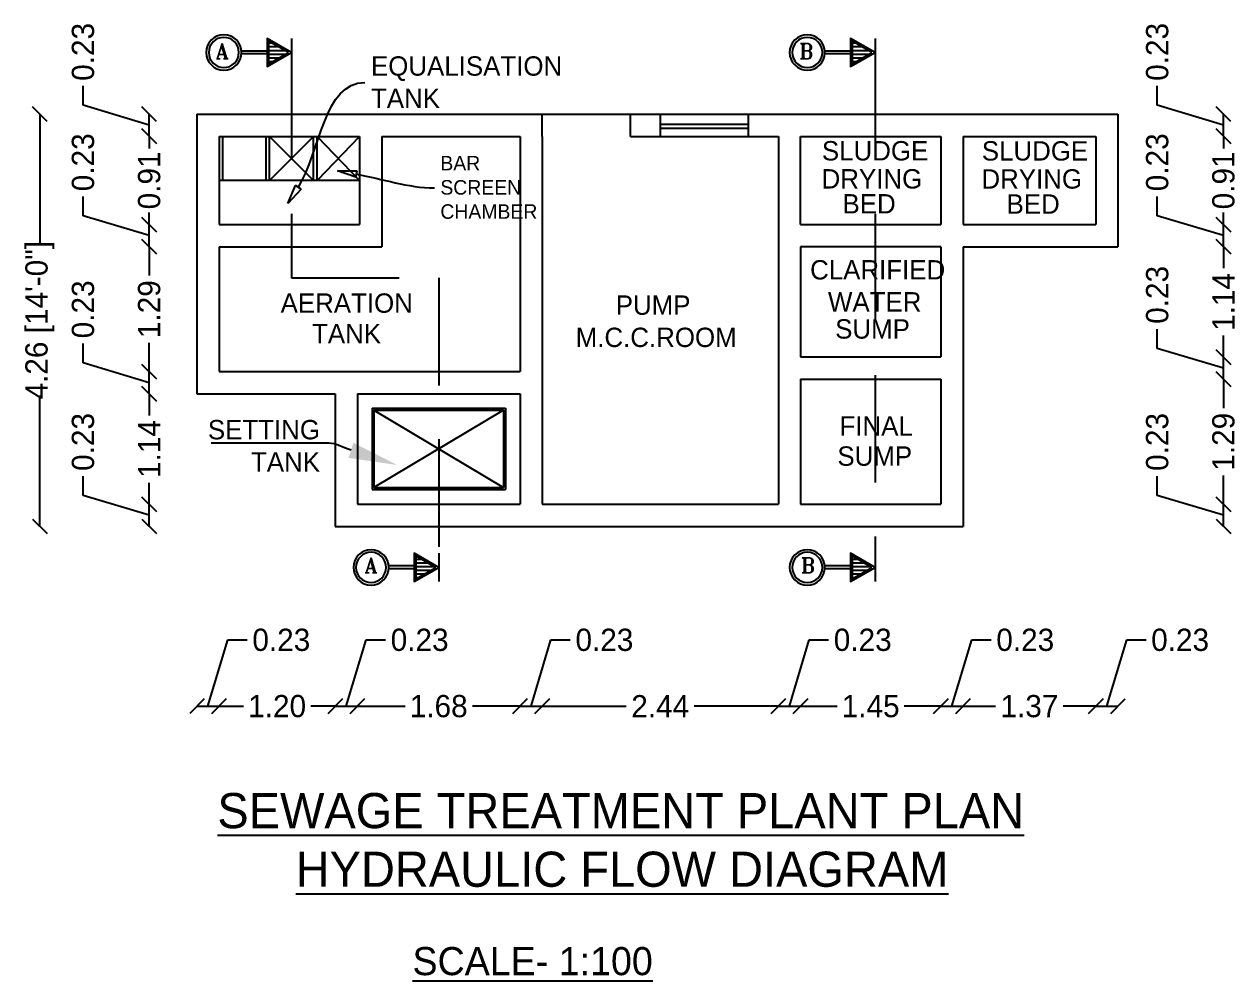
# Model space of a CAD drawing. Header units: metres. Extents: x 1422408 to 2267924, y 2512 to 80428.
# Drawn here: x 2267903.01 to 2267910.42, y 2512.29 to 2518.14 of the extents above; entities that cross this region are included whole.
import ezdxf
from ezdxf import colors
from ezdxf.entities.mleader import LeaderData, LeaderLine
from ezdxf.math import Vec2, Vec3

# ---------------------------------------------------------------- set-up
doc = ezdxf.new("R2010")
doc.units = ezdxf.units.M
doc.header["$LTSCALE"] = 3.5
doc.header["$MEASUREMENT"] = 0
doc.linetypes.add('DASHED2', pattern=[0.375, 0.25, -0.125])
doc.linetypes.add('SRI', pattern=[9.525, 6.35, -3.175])
doc.layers.get('0').update_dxf_attribs({"linetype": 'CONTINUOUS'})
doc.layers.get('DEFPOINTS').update_dxf_attribs({"linetype": 'CONTINUOUS'})
for name, color, linetype in [('SUNSHADE', 74, 'DASHED2'), ('TEXT', 4, 'CONTINUOUS'), ('WALL', 125, 'CONTINUOUS'), ('walls', 41, 'CONTINUOUS')]:
    doc.layers.add(name, color=color, linetype=linetype)
doc.styles.add('mani', font='TCCM____.TTF', dxfattribs={"height": 1})
doc.styles.add('style2', font='RomanT')
doc.styles.add('sunahari', font='framd.ttf', dxfattribs={"height": 0.3})
doc.dimstyles.new('CIVIL Mt.', dxfattribs={"dimscale": 0, "dimtxt": 0.2, "dimasz": 0.15, "dimexe": 0.18, "dimexo": 0.0625, "dimgap": 0.1, "dimtad": 0, "dimzin": 0, "dimdsep": 46, "dimtxsty": 'sunahari', "dimblk": 'OBLIQUE', "dimcen": 0.09, "dimse1": 1, "dimse2": 1, "dimclrd": 253, "dimclrt": 4, "dimadec": 0, "dimazin": 0, "dimtfac": 1, "dimtofl": 0, "dimtmove": 1, "dimatfit": 3, "dimfxl": 0, "dimfrac": 2, "dimtolj": 1, "dimtzin": 0, "dimarcsym": 0})
doc.dimstyles.new('CivilTec', dxfattribs={"dimtxt": 0.25, "dimasz": 0.15, "dimexe": 0.18, "dimexo": 0.0625, "dimgap": 0.15, "dimtad": 0, "dimzin": 0, "dimdsep": 46, "dimtxsty": 'mani', "dimblk": 'ARCHTICK', "dimcen": 0.09, "dimse1": 1, "dimse2": 1, "dimclrd": 250, "dimclrt": 22, "dimadec": 0, "dimazin": 1, "dimtfac": 1, "dimtofl": 0, "dimtmove": 2, "dimatfit": 3, "dimfxl": 0, "dimfrac": 2, "dimtolj": 1, "dimtzin": 0, "dimlwd": 13, "dimarcsym": 0})

# ---------------------------------------------------------------- blocks, each defined once
blk = doc.blocks.new('_ClosedBlank')
at = {"color": 0, "linetype": 'ByBlock', "lineweight": -2}
for p, q in [((-1, 0.167), (0, 0)), ((-1, 0.167), (-1, -0.167)), ((0, 0), (-1, -0.167))]:
    blk.add_line(p, q, dxfattribs=at)
blk = doc.blocks.new('A$C29E24354')
at = {"ltscale": 5}
h = blk.add_hatch(dxfattribs=at)
h.set_pattern_fill('LINE', color=256, scale=0.8, style=0)
h.set_pattern_definition([(2e-15, (14266.147, 50002.224), (-2e-16, 2.54), [])])
h.paths.add_polyline_path([(2.15, 12.18), (15.82, 4.29), (15.82, 20.07)])
at = {"color": 0, "lineweight": 25}
blk.add_line((0, 21.92), (0, 2.44), dxfattribs=at)
at = {"lineweight": 25, "ltscale": 5}
for p, q in [((16.88, 13.18), (34.53, 13.18)), ((16.88, 11.18), (34.53, 11.18))]:
    blk.add_line(p, q, dxfattribs=at)
at = {"color": 0, "lineweight": 25}
blk.add_lwpolyline([(0, 12.18), (16.88, 21.92), (16.88, 2.44)], close=True, dxfattribs=at)
at = {"ltscale": 5}
blk.add_lwpolyline([(2.15, 12.18), (15.82, 20.07), (15.82, 4.29)], close=True, dxfattribs=at)
at = {"lineweight": 25, "ltscale": 5}
for radius in [12.18, 10.4]:
    blk.add_circle((46.66, 12.18), radius, dxfattribs=at)
blk = doc.blocks.new('_Oblique')
at = {"color": 0, "linetype": 'ByBlock', "lineweight": -2}
blk.add_line((-0.5, -0.5), (0.5, 0.5), dxfattribs=at)
blk = doc.blocks.new('*D138')
at = {"layer": 'DEFPOINTS', "color": 0, "ltscale": 0.5}
for p in [(2.04, 2.889), (2.268, 2.889), (2.268, 2.889)]:
    blk.add_point(p, dxfattribs=at)
at = {"layer": 'WALL', "color": 253, "lineweight": -2, "ltscale": 0.5}
for p, q in [((2.154, 2.889), (2.359, 3.574)), ((2.359, 3.574), (2.559, 3.574)), ((2.04, 2.889), (2.268, 2.889))]:
    blk.add_line(p, q, dxfattribs=at)
at = {"layer": 'WALL', "color": 253, "lineweight": -2, "ltscale": 0.5, "xscale": 0.15, "yscale": 0.15, "zscale": 0.15, "rotation": 180}
blk.add_blockref('_Oblique', (2.04, 2.889), dxfattribs=at)
at = {"layer": 'WALL', "color": 253, "lineweight": -2, "ltscale": 0.5, "xscale": 0.15, "yscale": 0.15, "zscale": 0.15}
blk.add_blockref('_Oblique', (2.268, 2.889), dxfattribs=at)
at = {"layer": 'WALL', "color": 4, "ltscale": 0.5, "insert": (2.912, 3.574), "char_height": 0.23, "attachment_point": 5}
blk.add_mtext('\\A1;0.23', dxfattribs=at)
blk = doc.blocks.new('*D139')
at = {"layer": 'DEFPOINTS', "color": 0, "ltscale": 0.5}
for p in [(2.268, 2.889), (3.47, 2.889), (3.47, 2.889)]:
    blk.add_point(p, dxfattribs=at)
at = {"layer": 'WALL', "color": 253, "lineweight": -2, "ltscale": 0.5}
for p, q in [((2.268, 2.889), (2.521, 2.889)), ((3.47, 2.889), (3.217, 2.889))]:
    blk.add_line(p, q, dxfattribs=at)
at = {"layer": 'WALL', "color": 253, "lineweight": -2, "ltscale": 0.5, "xscale": 0.15, "yscale": 0.15, "zscale": 0.15, "rotation": 180}
blk.add_blockref('_Oblique', (2.268, 2.889), dxfattribs=at)
at = {"layer": 'WALL', "color": 253, "lineweight": -2, "ltscale": 0.5, "xscale": 0.15, "yscale": 0.15, "zscale": 0.15}
blk.add_blockref('_Oblique', (3.47, 2.889), dxfattribs=at)
at = {"layer": 'WALL', "color": 4, "ltscale": 0.5, "insert": (2.869, 2.889), "char_height": 0.23, "attachment_point": 5}
blk.add_mtext('\\A1;1.20', dxfattribs=at)
blk = doc.blocks.new('*D140')
at = {"layer": 'DEFPOINTS', "color": 0, "ltscale": 0.5}
for p in [(3.47, 2.889), (3.698, 2.889), (3.698, 2.889)]:
    blk.add_point(p, dxfattribs=at)
at = {"layer": 'WALL', "color": 253, "lineweight": -2, "ltscale": 0.5}
for p, q in [((3.584, 2.889), (3.789, 3.574)), ((3.789, 3.574), (3.989, 3.574)), ((3.47, 2.889), (3.698, 2.889))]:
    blk.add_line(p, q, dxfattribs=at)
at = {"layer": 'WALL', "color": 253, "lineweight": -2, "ltscale": 0.5, "xscale": 0.15, "yscale": 0.15, "zscale": 0.15, "rotation": 180}
blk.add_blockref('_Oblique', (3.47, 2.889), dxfattribs=at)
at = {"layer": 'WALL', "color": 253, "lineweight": -2, "ltscale": 0.5, "xscale": 0.15, "yscale": 0.15, "zscale": 0.15}
blk.add_blockref('_Oblique', (3.698, 2.889), dxfattribs=at)
at = {"layer": 'WALL', "color": 4, "ltscale": 0.5, "insert": (4.342, 3.574), "char_height": 0.23, "attachment_point": 5}
blk.add_mtext('\\A1;0.23', dxfattribs=at)
blk = doc.blocks.new('*D141')
at = {"layer": 'DEFPOINTS', "color": 0, "ltscale": 0.5}
for p in [(3.698, 2.889), (5.38, 2.889), (5.38, 2.889)]:
    blk.add_point(p, dxfattribs=at)
at = {"layer": 'WALL', "color": 253, "lineweight": -2, "ltscale": 0.5}
for p, q in [((3.698, 2.889), (4.191, 2.889)), ((5.38, 2.889), (4.887, 2.889))]:
    blk.add_line(p, q, dxfattribs=at)
at = {"layer": 'WALL', "color": 253, "lineweight": -2, "ltscale": 0.5, "xscale": 0.15, "yscale": 0.15, "zscale": 0.15, "rotation": 180}
blk.add_blockref('_Oblique', (3.698, 2.889), dxfattribs=at)
at = {"layer": 'WALL', "color": 253, "lineweight": -2, "ltscale": 0.5, "xscale": 0.15, "yscale": 0.15, "zscale": 0.15}
blk.add_blockref('_Oblique', (5.38, 2.889), dxfattribs=at)
at = {"layer": 'WALL', "color": 4, "ltscale": 0.5, "insert": (4.539, 2.889), "char_height": 0.23, "attachment_point": 5}
blk.add_mtext('\\A1;1.68', dxfattribs=at)
blk = doc.blocks.new('*D142')
at = {"layer": 'DEFPOINTS', "color": 0, "ltscale": 0.5}
for p in [(5.38, 2.889), (5.608, 2.889), (5.608, 2.889)]:
    blk.add_point(p, dxfattribs=at)
at = {"layer": 'WALL', "color": 253, "lineweight": -2, "ltscale": 0.5}
for p, q in [((5.494, 2.889), (5.699, 3.574)), ((5.699, 3.574), (5.899, 3.574)), ((5.38, 2.889), (5.608, 2.889))]:
    blk.add_line(p, q, dxfattribs=at)
at = {"layer": 'WALL', "color": 253, "lineweight": -2, "ltscale": 0.5, "xscale": 0.15, "yscale": 0.15, "zscale": 0.15, "rotation": 180}
blk.add_blockref('_Oblique', (5.38, 2.889), dxfattribs=at)
at = {"layer": 'WALL', "color": 253, "lineweight": -2, "ltscale": 0.5, "xscale": 0.15, "yscale": 0.15, "zscale": 0.15}
blk.add_blockref('_Oblique', (5.608, 2.889), dxfattribs=at)
at = {"layer": 'WALL', "color": 4, "ltscale": 0.5, "insert": (6.252, 3.574), "char_height": 0.23, "attachment_point": 5}
blk.add_mtext('\\A1;0.23', dxfattribs=at)
blk = doc.blocks.new('*D143')
at = {"layer": 'DEFPOINTS', "color": 0, "ltscale": 0.5}
for p in [(5.608, 2.889), (8.05, 2.889), (8.05, 2.889)]:
    blk.add_point(p, dxfattribs=at)
at = {"layer": 'WALL', "color": 253, "lineweight": -2, "ltscale": 0.5}
for p, q in [((5.608, 2.889), (6.476, 2.889)), ((8.05, 2.889), (7.181, 2.889))]:
    blk.add_line(p, q, dxfattribs=at)
at = {"layer": 'WALL', "color": 253, "lineweight": -2, "ltscale": 0.5, "xscale": 0.15, "yscale": 0.15, "zscale": 0.15, "rotation": 180}
blk.add_blockref('_Oblique', (5.608, 2.889), dxfattribs=at)
at = {"layer": 'WALL', "color": 253, "lineweight": -2, "ltscale": 0.5, "xscale": 0.15, "yscale": 0.15, "zscale": 0.15}
blk.add_blockref('_Oblique', (8.05, 2.889), dxfattribs=at)
at = {"layer": 'WALL', "color": 4, "ltscale": 0.5, "insert": (6.829, 2.889), "char_height": 0.23, "attachment_point": 5}
blk.add_mtext('\\A1;2.44', dxfattribs=at)
blk = doc.blocks.new('*D144')
at = {"layer": 'DEFPOINTS', "color": 0, "ltscale": 0.5}
for p in [(8.05, 2.889), (8.278, 2.889), (8.278, 2.889)]:
    blk.add_point(p, dxfattribs=at)
at = {"layer": 'WALL', "color": 253, "lineweight": -2, "ltscale": 0.5}
for p, q in [((8.164, 2.889), (8.369, 3.574)), ((8.369, 3.574), (8.569, 3.574)), ((8.05, 2.889), (8.278, 2.889))]:
    blk.add_line(p, q, dxfattribs=at)
at = {"layer": 'WALL', "color": 253, "lineweight": -2, "ltscale": 0.5, "xscale": 0.15, "yscale": 0.15, "zscale": 0.15, "rotation": 180}
blk.add_blockref('_Oblique', (8.05, 2.889), dxfattribs=at)
at = {"layer": 'WALL', "color": 253, "lineweight": -2, "ltscale": 0.5, "xscale": 0.15, "yscale": 0.15, "zscale": 0.15}
blk.add_blockref('_Oblique', (8.278, 2.889), dxfattribs=at)
at = {"layer": 'WALL', "color": 4, "ltscale": 0.5, "insert": (8.922, 3.574), "char_height": 0.23, "attachment_point": 5}
blk.add_mtext('\\A1;0.23', dxfattribs=at)
blk = doc.blocks.new('*D145')
at = {"layer": 'DEFPOINTS', "color": 0, "ltscale": 0.5}
for p in [(8.278, 2.889), (9.73, 2.889), (9.73, 2.889)]:
    blk.add_point(p, dxfattribs=at)
at = {"layer": 'WALL', "color": 253, "lineweight": -2, "ltscale": 0.5}
for p, q in [((8.278, 2.889), (8.657, 2.889)), ((9.73, 2.889), (9.351, 2.889))]:
    blk.add_line(p, q, dxfattribs=at)
at = {"layer": 'WALL', "color": 253, "lineweight": -2, "ltscale": 0.5, "xscale": 0.15, "yscale": 0.15, "zscale": 0.15, "rotation": 180}
blk.add_blockref('_Oblique', (8.278, 2.889), dxfattribs=at)
at = {"layer": 'WALL', "color": 253, "lineweight": -2, "ltscale": 0.5, "xscale": 0.15, "yscale": 0.15, "zscale": 0.15}
blk.add_blockref('_Oblique', (9.73, 2.889), dxfattribs=at)
at = {"layer": 'WALL', "color": 4, "ltscale": 0.5, "insert": (9.004, 2.889), "char_height": 0.23, "attachment_point": 5}
blk.add_mtext('\\A1;1.45', dxfattribs=at)
blk = doc.blocks.new('*D146')
at = {"layer": 'DEFPOINTS', "color": 0, "ltscale": 0.5}
for p in [(9.73, 2.889), (9.958, 2.889), (9.958, 2.889)]:
    blk.add_point(p, dxfattribs=at)
at = {"layer": 'WALL', "color": 253, "lineweight": -2, "ltscale": 0.5}
for p, q in [((9.844, 2.889), (10.049, 3.574)), ((10.049, 3.574), (10.249, 3.574)), ((9.73, 2.889), (9.958, 2.889))]:
    blk.add_line(p, q, dxfattribs=at)
at = {"layer": 'WALL', "color": 253, "lineweight": -2, "ltscale": 0.5, "xscale": 0.15, "yscale": 0.15, "zscale": 0.15, "rotation": 180}
blk.add_blockref('_Oblique', (9.73, 2.889), dxfattribs=at)
at = {"layer": 'WALL', "color": 253, "lineweight": -2, "ltscale": 0.5, "xscale": 0.15, "yscale": 0.15, "zscale": 0.15}
blk.add_blockref('_Oblique', (9.958, 2.889), dxfattribs=at)
at = {"layer": 'WALL', "color": 4, "ltscale": 0.5, "insert": (10.602, 3.574), "char_height": 0.23, "attachment_point": 5}
blk.add_mtext('\\A1;0.23', dxfattribs=at)
blk = doc.blocks.new('*D147')
at = {"layer": 'DEFPOINTS', "color": 0, "ltscale": 0.5}
for p in [(9.958, 2.889), (11.331, 2.889), (11.331, 2.889)]:
    blk.add_point(p, dxfattribs=at)
at = {"layer": 'WALL', "color": 253, "lineweight": -2, "ltscale": 0.5}
for p, q in [((9.958, 2.889), (10.296, 2.889)), ((11.331, 2.889), (10.993, 2.889))]:
    blk.add_line(p, q, dxfattribs=at)
at = {"layer": 'WALL', "color": 253, "lineweight": -2, "ltscale": 0.5, "xscale": 0.15, "yscale": 0.15, "zscale": 0.15, "rotation": 180}
blk.add_blockref('_Oblique', (9.958, 2.889), dxfattribs=at)
at = {"layer": 'WALL', "color": 253, "lineweight": -2, "ltscale": 0.5, "xscale": 0.15, "yscale": 0.15, "zscale": 0.15}
blk.add_blockref('_Oblique', (11.331, 2.889), dxfattribs=at)
at = {"layer": 'WALL', "color": 4, "ltscale": 0.5, "insert": (10.645, 2.889), "char_height": 0.23, "attachment_point": 5}
blk.add_mtext('\\A1;1.37', dxfattribs=at)
blk = doc.blocks.new('*D148')
at = {"layer": 'DEFPOINTS', "color": 0, "ltscale": 0.5}
for p in [(11.331, 2.889), (11.56, 2.889), (11.56, 2.889)]:
    blk.add_point(p, dxfattribs=at)
at = {"layer": 'WALL', "color": 253, "lineweight": -2, "ltscale": 0.5}
for p, q in [((11.445, 2.889), (11.651, 3.574)), ((11.651, 3.574), (11.851, 3.574)), ((11.331, 2.889), (11.56, 2.889))]:
    blk.add_line(p, q, dxfattribs=at)
at = {"layer": 'WALL', "color": 253, "lineweight": -2, "ltscale": 0.5, "xscale": 0.15, "yscale": 0.15, "zscale": 0.15, "rotation": 180}
blk.add_blockref('_Oblique', (11.331, 2.889), dxfattribs=at)
at = {"layer": 'WALL', "color": 253, "lineweight": -2, "ltscale": 0.5, "xscale": 0.15, "yscale": 0.15, "zscale": 0.15}
blk.add_blockref('_Oblique', (11.56, 2.889), dxfattribs=at)
at = {"layer": 'WALL', "color": 4, "ltscale": 0.5, "insert": (12.203, 3.574), "char_height": 0.23, "attachment_point": 5}
blk.add_mtext('\\A1;0.23', dxfattribs=at)
blk = doc.blocks.new('*D149')
at = {"layer": 'DEFPOINTS', "color": 0, "ltscale": 0.5}
for p in [(12.651, 4.976), (12.651, 4.976), (12.651, 4.748)]:
    blk.add_point(p, dxfattribs=at)
at = {"layer": 'WALL', "color": 253, "lineweight": -2, "ltscale": 0.5}
for p, q in [((11.967, 5.067), (11.967, 5.267)), ((12.651, 4.862), (11.967, 5.067)), ((12.651, 4.748), (12.651, 4.976))]:
    blk.add_line(p, q, dxfattribs=at)
at = {"layer": 'WALL', "color": 253, "lineweight": -2, "ltscale": 0.5, "xscale": 0.15, "yscale": 0.15, "zscale": 0.15}
for p, rotation in [((12.651, 4.976), 90), ((12.651, 4.748), 270)]:
    blk.add_blockref('_Oblique', p, dxfattribs=dict(at, rotation=rotation))
at = {"layer": 'WALL', "color": 4, "ltscale": 0.5, "insert": (11.967, 5.62), "char_height": 0.23, "attachment_point": 5, "rotation": 90}
blk.add_mtext('\\A1;0.23', dxfattribs=at)
blk = doc.blocks.new('*D150')
at = {"layer": 'DEFPOINTS', "color": 0, "ltscale": 0.5}
for p in [(12.651, 6.268), (12.651, 6.268), (12.651, 4.976)]:
    blk.add_point(p, dxfattribs=at)
at = {"layer": 'WALL', "color": 253, "lineweight": -2, "ltscale": 0.5}
for p, q in [((12.651, 6.268), (12.651, 5.97)), ((12.651, 4.976), (12.651, 5.274))]:
    blk.add_line(p, q, dxfattribs=at)
at = {"layer": 'WALL', "color": 253, "lineweight": -2, "ltscale": 0.5, "xscale": 0.15, "yscale": 0.15, "zscale": 0.15}
for p, rotation in [((12.651, 6.268), 90), ((12.651, 4.976), 270)]:
    blk.add_blockref('_Oblique', p, dxfattribs=dict(at, rotation=rotation))
at = {"layer": 'WALL', "color": 4, "ltscale": 0.5, "insert": (12.651, 5.622), "char_height": 0.23, "attachment_point": 5, "rotation": 90}
blk.add_mtext('\\A1;1.29', dxfattribs=at)
blk = doc.blocks.new('*D151')
at = {"layer": 'DEFPOINTS', "color": 0, "ltscale": 0.5}
for p in [(12.651, 6.496), (12.651, 6.496), (12.651, 6.268)]:
    blk.add_point(p, dxfattribs=at)
at = {"layer": 'WALL', "color": 253, "lineweight": -2, "ltscale": 0.5}
for p, q in [((11.967, 6.587), (11.967, 6.787)), ((12.651, 6.382), (11.967, 6.587)), ((12.651, 6.268), (12.651, 6.496))]:
    blk.add_line(p, q, dxfattribs=at)
at = {"layer": 'WALL', "color": 253, "lineweight": -2, "ltscale": 0.5, "xscale": 0.15, "yscale": 0.15, "zscale": 0.15}
for p, rotation in [((12.651, 6.496), 90), ((12.651, 6.268), 270)]:
    blk.add_blockref('_Oblique', p, dxfattribs=dict(at, rotation=rotation))
at = {"layer": 'WALL', "color": 4, "ltscale": 0.5, "insert": (11.967, 7.14), "char_height": 0.23, "attachment_point": 5, "rotation": 90}
blk.add_mtext('\\A1;0.23', dxfattribs=at)
blk = doc.blocks.new('*D152')
at = {"layer": 'DEFPOINTS', "color": 0, "ltscale": 0.5}
for p in [(12.651, 7.638), (12.651, 7.638), (12.651, 6.496)]:
    blk.add_point(p, dxfattribs=at)
at = {"layer": 'WALL', "color": 253, "lineweight": -2, "ltscale": 0.5}
for p, q in [((12.651, 7.638), (12.651, 7.415)), ((12.651, 6.496), (12.651, 6.719))]:
    blk.add_line(p, q, dxfattribs=at)
at = {"layer": 'WALL', "color": 253, "lineweight": -2, "ltscale": 0.5, "xscale": 0.15, "yscale": 0.15, "zscale": 0.15}
for p, rotation in [((12.651, 7.638), 90), ((12.651, 6.496), 270)]:
    blk.add_blockref('_Oblique', p, dxfattribs=dict(at, rotation=rotation))
at = {"layer": 'WALL', "color": 4, "ltscale": 0.5, "insert": (12.651, 7.067), "char_height": 0.23, "attachment_point": 5, "rotation": 90}
blk.add_mtext('\\A1;1.14', dxfattribs=at)
blk = doc.blocks.new('*D153')
at = {"layer": 'DEFPOINTS', "color": 0, "ltscale": 0.5}
for p in [(12.651, 7.866), (12.651, 7.866), (12.651, 7.638)]:
    blk.add_point(p, dxfattribs=at)
at = {"layer": 'WALL', "color": 253, "lineweight": -2, "ltscale": 0.5}
for p, q in [((11.967, 7.957), (11.967, 8.157)), ((12.651, 7.752), (11.967, 7.957)), ((12.651, 7.638), (12.651, 7.866))]:
    blk.add_line(p, q, dxfattribs=at)
at = {"layer": 'WALL', "color": 253, "lineweight": -2, "ltscale": 0.5, "xscale": 0.15, "yscale": 0.15, "zscale": 0.15}
for p, rotation in [((12.651, 7.866), 90), ((12.651, 7.638), 270)]:
    blk.add_blockref('_Oblique', p, dxfattribs=dict(at, rotation=rotation))
at = {"layer": 'WALL', "color": 4, "ltscale": 0.5, "insert": (11.967, 8.51), "char_height": 0.23, "attachment_point": 5, "rotation": 90}
blk.add_mtext('\\A1;0.23', dxfattribs=at)
blk = doc.blocks.new('*D154')
at = {"layer": 'DEFPOINTS', "color": 0, "ltscale": 0.5}
for p in [(12.651, 8.779), (12.651, 8.779), (12.651, 7.866)]:
    blk.add_point(p, dxfattribs=at)
at = {"layer": 'WALL', "color": 253, "lineweight": -2, "ltscale": 0.5}
for p, q in [((12.651, 8.779), (12.651, 8.654)), ((12.651, 7.866), (12.651, 7.991))]:
    blk.add_line(p, q, dxfattribs=at)
at = {"layer": 'WALL', "color": 253, "lineweight": -2, "ltscale": 0.5, "xscale": 0.15, "yscale": 0.15, "zscale": 0.15}
for p, rotation in [((12.651, 8.779), 90), ((12.651, 7.866), 270)]:
    blk.add_blockref('_Oblique', p, dxfattribs=dict(at, rotation=rotation))
at = {"layer": 'WALL', "color": 4, "ltscale": 0.5, "insert": (12.651, 8.323), "char_height": 0.23, "attachment_point": 5, "rotation": 90}
blk.add_mtext('\\A1;0.91', dxfattribs=at)
blk = doc.blocks.new('*D155')
at = {"layer": 'DEFPOINTS', "color": 0, "ltscale": 0.5}
for p in [(12.651, 9.008), (12.651, 9.008), (12.651, 8.779)]:
    blk.add_point(p, dxfattribs=at)
at = {"layer": 'WALL', "color": 253, "lineweight": -2, "ltscale": 0.5}
for p, q in [((11.967, 9.099), (11.967, 9.299)), ((12.651, 8.893), (11.967, 9.099)), ((12.651, 8.779), (12.651, 9.008))]:
    blk.add_line(p, q, dxfattribs=at)
at = {"layer": 'WALL', "color": 253, "lineweight": -2, "ltscale": 0.5, "xscale": 0.15, "yscale": 0.15, "zscale": 0.15}
for p, rotation in [((12.651, 9.008), 90), ((12.651, 8.779), 270)]:
    blk.add_blockref('_Oblique', p, dxfattribs=dict(at, rotation=rotation))
at = {"layer": 'WALL', "color": 4, "ltscale": 0.5, "insert": (11.967, 9.651), "char_height": 0.23, "attachment_point": 5, "rotation": 90}
blk.add_mtext('\\A1;0.23', dxfattribs=at)
blk = doc.blocks.new('*D168')
at = {"layer": 'DEFPOINTS', "color": 0, "ltscale": 0.5}
for p in [(0.416, 9.008), (0.416, 4.748), (0.416, 4.748)]:
    blk.add_point(p, dxfattribs=at)
at = {"layer": 'WALL', "color": 253, "lineweight": 25, "ltscale": 0.5}
for p, q in [((0.416, 9.008), (0.416, 7.656)), ((0.416, 4.748), (0.416, 6.099))]:
    blk.add_line(p, q, dxfattribs=at)
at = {"layer": 'WALL', "color": 253, "lineweight": 25, "ltscale": 0.5, "xscale": 0.15, "yscale": 0.15, "zscale": 0.15}
for p, rotation in [((0.416, 9.008), 90), ((0.416, 4.748), 270)]:
    blk.add_blockref('_Oblique', p, dxfattribs=dict(at, rotation=rotation))
at = {"layer": 'WALL', "color": 4, "ltscale": 0.5, "insert": (0.416, 6.878), "char_height": 0.23, "attachment_point": 5, "rotation": 90}
blk.add_mtext('\\A1;4.26 [14\'-0"]', dxfattribs=at)
blk = doc.blocks.new('_ArchTick')
at = {"color": 0, "linetype": 'ByBlock', "const_width": 0.15}
blk.add_lwpolyline([(-0.5, -0.5), (0.5, 0.5)], dxfattribs=at)
blk = doc.blocks.new('*D169')
at = {"layer": 'DEFPOINTS', "color": 0, "ltscale": 0.5}
for p in [(1.547, 4.976), (1.547, 4.976), (1.547, 4.748)]:
    blk.add_point(p, dxfattribs=at)
at = {"layer": 'WALL', "color": 253, "lineweight": -2, "ltscale": 0.5}
for p, q in [((0.863, 5.067), (0.863, 5.267)), ((1.547, 4.862), (0.863, 5.067)), ((1.547, 4.748), (1.547, 4.976))]:
    blk.add_line(p, q, dxfattribs=at)
at = {"layer": 'WALL', "color": 253, "lineweight": -2, "ltscale": 0.5, "xscale": 0.15, "yscale": 0.15, "zscale": 0.15}
for p, rotation in [((1.547, 4.976), 90), ((1.547, 4.748), 270)]:
    blk.add_blockref('_Oblique', p, dxfattribs=dict(at, rotation=rotation))
at = {"layer": 'WALL', "color": 4, "ltscale": 0.5, "insert": (0.863, 5.62), "char_height": 0.23, "attachment_point": 5, "rotation": 90}
blk.add_mtext('\\A1;0.23', dxfattribs=at)
blk = doc.blocks.new('*D170')
at = {"layer": 'DEFPOINTS', "color": 0, "ltscale": 0.5}
for p in [(1.547, 6.118), (1.547, 6.118), (1.547, 4.976)]:
    blk.add_point(p, dxfattribs=at)
at = {"layer": 'WALL', "color": 253, "lineweight": -2, "ltscale": 0.5}
for p, q in [((1.547, 6.118), (1.547, 5.895)), ((1.547, 4.976), (1.547, 5.199))]:
    blk.add_line(p, q, dxfattribs=at)
at = {"layer": 'WALL', "color": 253, "lineweight": -2, "ltscale": 0.5, "xscale": 0.15, "yscale": 0.15, "zscale": 0.15}
for p, rotation in [((1.547, 6.118), 90), ((1.547, 4.976), 270)]:
    blk.add_blockref('_Oblique', p, dxfattribs=dict(at, rotation=rotation))
at = {"layer": 'WALL', "color": 4, "ltscale": 0.5, "insert": (1.547, 5.547), "char_height": 0.23, "attachment_point": 5, "rotation": 90}
blk.add_mtext('\\A1;1.14', dxfattribs=at)
blk = doc.blocks.new('*D171')
at = {"layer": 'DEFPOINTS', "color": 0, "ltscale": 0.5}
for p in [(1.547, 6.346), (1.547, 6.346), (1.547, 6.118)]:
    blk.add_point(p, dxfattribs=at)
at = {"layer": 'WALL', "color": 253, "lineweight": -2, "ltscale": 0.5}
for p, q in [((0.863, 6.437), (0.863, 6.637)), ((1.547, 6.232), (0.863, 6.437)), ((1.547, 6.118), (1.547, 6.346))]:
    blk.add_line(p, q, dxfattribs=at)
at = {"layer": 'WALL', "color": 253, "lineweight": -2, "ltscale": 0.5, "xscale": 0.15, "yscale": 0.15, "zscale": 0.15}
for p, rotation in [((1.547, 6.346), 90), ((1.547, 6.118), 270)]:
    blk.add_blockref('_Oblique', p, dxfattribs=dict(at, rotation=rotation))
at = {"layer": 'WALL', "color": 4, "ltscale": 0.5, "insert": (0.863, 6.99), "char_height": 0.23, "attachment_point": 5, "rotation": 90}
blk.add_mtext('\\A1;0.23', dxfattribs=at)
blk = doc.blocks.new('*D172')
at = {"layer": 'DEFPOINTS', "color": 0, "ltscale": 0.5}
for p in [(1.547, 7.638), (1.547, 7.638), (1.547, 6.346)]:
    blk.add_point(p, dxfattribs=at)
at = {"layer": 'WALL', "color": 253, "lineweight": -2, "ltscale": 0.5}
for p, q in [((1.547, 7.638), (1.547, 7.34)), ((1.547, 6.346), (1.547, 6.644))]:
    blk.add_line(p, q, dxfattribs=at)
at = {"layer": 'WALL', "color": 253, "lineweight": -2, "ltscale": 0.5, "xscale": 0.15, "yscale": 0.15, "zscale": 0.15}
for p, rotation in [((1.547, 7.638), 90), ((1.547, 6.346), 270)]:
    blk.add_blockref('_Oblique', p, dxfattribs=dict(at, rotation=rotation))
at = {"layer": 'WALL', "color": 4, "ltscale": 0.5, "insert": (1.547, 6.992), "char_height": 0.23, "attachment_point": 5, "rotation": 90}
blk.add_mtext('\\A1;1.29', dxfattribs=at)
blk = doc.blocks.new('*D173')
at = {"layer": 'DEFPOINTS', "color": 0, "ltscale": 0.5}
for p in [(1.547, 7.866), (1.547, 7.866), (1.547, 7.638)]:
    blk.add_point(p, dxfattribs=at)
at = {"layer": 'WALL', "color": 253, "lineweight": -2, "ltscale": 0.5}
for p, q in [((0.863, 7.957), (0.863, 8.157)), ((1.547, 7.752), (0.863, 7.957)), ((1.547, 7.638), (1.547, 7.866))]:
    blk.add_line(p, q, dxfattribs=at)
at = {"layer": 'WALL', "color": 253, "lineweight": -2, "ltscale": 0.5, "xscale": 0.15, "yscale": 0.15, "zscale": 0.15}
for p, rotation in [((1.547, 7.866), 90), ((1.547, 7.638), 270)]:
    blk.add_blockref('_Oblique', p, dxfattribs=dict(at, rotation=rotation))
at = {"layer": 'WALL', "color": 4, "ltscale": 0.5, "insert": (0.863, 8.51), "char_height": 0.23, "attachment_point": 5, "rotation": 90}
blk.add_mtext('\\A1;0.23', dxfattribs=at)
blk = doc.blocks.new('*D174')
at = {"layer": 'DEFPOINTS', "color": 0, "ltscale": 0.5}
for p in [(1.547, 8.779), (1.547, 8.779), (1.547, 7.866)]:
    blk.add_point(p, dxfattribs=at)
at = {"layer": 'WALL', "color": 253, "lineweight": -2, "ltscale": 0.5}
for p, q in [((1.547, 8.779), (1.547, 8.654)), ((1.547, 7.866), (1.547, 7.991))]:
    blk.add_line(p, q, dxfattribs=at)
at = {"layer": 'WALL', "color": 253, "lineweight": -2, "ltscale": 0.5, "xscale": 0.15, "yscale": 0.15, "zscale": 0.15}
for p, rotation in [((1.547, 8.779), 90), ((1.547, 7.866), 270)]:
    blk.add_blockref('_Oblique', p, dxfattribs=dict(at, rotation=rotation))
at = {"layer": 'WALL', "color": 4, "ltscale": 0.5, "insert": (1.547, 8.323), "char_height": 0.23, "attachment_point": 5, "rotation": 90}
blk.add_mtext('\\A1;0.91', dxfattribs=at)
blk = doc.blocks.new('*D175')
at = {"layer": 'DEFPOINTS', "color": 0, "ltscale": 0.5}
for p in [(1.547, 9.008), (1.547, 9.008), (1.547, 8.779)]:
    blk.add_point(p, dxfattribs=at)
at = {"layer": 'WALL', "color": 253, "lineweight": -2, "ltscale": 0.5}
for p, q in [((0.863, 9.099), (0.863, 9.299)), ((1.547, 8.893), (0.863, 9.099)), ((1.547, 8.779), (1.547, 9.008))]:
    blk.add_line(p, q, dxfattribs=at)
at = {"layer": 'WALL', "color": 253, "lineweight": -2, "ltscale": 0.5, "xscale": 0.15, "yscale": 0.15, "zscale": 0.15}
for p, rotation in [((1.547, 9.008), 90), ((1.547, 8.779), 270)]:
    blk.add_blockref('_Oblique', p, dxfattribs=dict(at, rotation=rotation))
at = {"layer": 'WALL', "color": 4, "ltscale": 0.5, "insert": (0.863, 9.651), "char_height": 0.23, "attachment_point": 5, "rotation": 90}
blk.add_mtext('\\A1;0.23', dxfattribs=at)
blk = doc.blocks.new('A$C370409E0')
at = {"layer": 'SUNSHADE', "color": 90, "linetype": 'SRI', "ltscale": 0.05}
for p, q in [((3.018, 9.645), (3.018, 7.316)), ((9.049, 9.645), (9.049, 4.324)), ((3.018, 7.316), (4.54, 7.316)), ((4.54, 7.316), (4.54, 4.324))]:
    blk.add_line(p, q, dxfattribs=at)
at = {"layer": 'walls', "ltscale": 0.05}
for p, q in [((2.04, 9.008), (11.56, 9.008)), ((2.04, 9.008), (2.04, 6.118)), ((5.61, 8.778), (5.61, 9.008)), ((6.522, 8.778), (6.522, 9.008)), ((11.56, 9.008), (11.56, 7.638)), ((2.27, 8.778), (2.27, 7.868)), ((2.27, 8.778), (3.72, 8.778)), ((2.306, 8.323), (2.306, 8.778)), ((2.755, 8.323), (2.755, 8.778)), ((2.791, 8.323), (2.791, 8.778)), ((3.245, 8.323), (2.791, 8.778)), ((2.791, 8.323), (3.245, 8.778)), ((3.245, 8.323), (3.245, 8.778)), ((3.281, 8.323), (3.281, 8.778)), ((3.281, 8.778), (3.72, 8.323)), ((3.72, 8.778), (3.281, 8.323)), ((3.72, 8.778), (3.72, 7.868)), ((3.95, 8.778), (3.95, 7.638)), ((3.95, 8.778), (5.38, 8.778)), ((5.38, 8.778), (5.38, 6.348)), ((5.61, 8.778), (5.61, 4.978)), ((6.522, 8.778), (8.05, 8.778)), ((8.05, 8.778), (8.05, 4.978)), ((8.28, 8.778), (9.73, 8.778)), ((8.28, 7.868), (8.28, 8.778)), ((9.73, 8.778), (9.73, 7.868)), ((9.96, 8.778), (9.96, 7.868)), ((9.96, 8.778), (11.33, 8.778)), ((11.33, 8.778), (11.33, 7.868)), ((3.72, 8.323), (2.27, 8.323)), ((2.27, 7.868), (3.72, 7.868)), ((8.28, 7.868), (9.73, 7.868)), ((9.96, 7.868), (11.33, 7.868)), ((2.27, 7.638), (2.27, 6.348)), ((2.27, 7.638), (3.95, 7.638)), ((8.28, 7.638), (8.28, 6.498)), ((9.73, 7.638), (8.28, 7.638)), ((9.73, 7.638), (9.73, 6.498)), ((9.96, 7.638), (9.96, 4.748)), ((9.96, 7.638), (11.56, 7.638)), ((8.28, 6.498), (9.73, 6.498)), ((2.27, 6.348), (5.38, 6.348)), ((8.28, 6.268), (8.28, 4.978)), ((8.28, 6.268), (9.73, 6.268)), ((9.73, 6.268), (9.73, 4.978)), ((2.04, 6.118), (3.47, 6.118)), ((3.47, 6.118), (3.47, 4.748)), ((3.7, 6.118), (3.7, 4.978)), ((3.7, 6.118), (5.38, 6.118)), ((3.7, 6.118), (3.7, 4.978)), ((5.38, 6.118), (5.38, 4.978)), ((3.85, 5.968), (5.23, 5.968)), ((3.85, 5.968), (3.85, 5.128)), ((3.87, 5.948), (5.21, 5.948)), ((3.87, 5.948), (3.87, 5.148)), ((5.21, 5.948), (3.87, 5.148)), ((3.87, 5.948), (5.21, 5.148)), ((5.21, 5.948), (5.21, 5.148)), ((5.23, 5.968), (5.23, 5.128)), ((3.87, 5.148), (5.21, 5.148)), ((3.85, 5.128), (5.23, 5.128)), ((3.7, 4.978), (5.38, 4.978)), ((5.61, 4.978), (8.05, 4.978)), ((8.28, 4.978), (9.73, 4.978)), ((3.47, 4.748), (9.96, 4.748))]:
    blk.add_line(p, q, dxfattribs=at)
at = {"layer": 'walls', "color": 1, "ltscale": 0.05}
for p, q in [((6.831, 8.778), (6.831, 9.008)), ((7.741, 8.901), (6.831, 8.901)), ((7.741, 8.778), (7.741, 9.008)), ((7.741, 8.859), (6.831, 8.859))]:
    blk.add_line(p, q, dxfattribs=at)
at = {"lineweight": 25, "ltscale": 5, "xscale": -0.0150000001303852, "yscale": 0.0150000001303852, "zscale": 0.015}
for p in [(3.018, 9.462), (9.049, 9.462), (4.54, 4.141), (9.049, 4.141)]:
    blk.add_blockref('A$C29E24354', p, dxfattribs=at)
at = {"style": 'style2'}
for s, p in [('A', (2.234, 9.58)), ('B', (8.266, 9.58)), ('A', (3.773, 4.267)), ('B', (8.283, 4.267))]:
    blk.add_text(s, height=0.156, dxfattribs=at).set_placement(p)
at = {"layer": 'TEXT'}
for s, p in [('SLUDGE', (8.5, 8.529)), ('SLUDGE', (10.153, 8.528)), ('DRYING', (8.497, 8.239)), ('DRYING', (10.149, 8.238)), ('BED', (8.713, 7.981)), ('BED', (10.409, 7.979)), ('CLARIFIED', (8.378, 7.299)), ('AERATION', (2.905, 6.955)), ('PUMP', (6.369, 6.934)), ('WATER', (8.563, 6.968)), ('SUMP', (8.637, 6.688)), ('TANK', (3.23, 6.64)), ('M.C.C.ROOM', (5.955, 6.601)), ('FINAL', (8.682, 5.685)), ('SUMP', (8.66, 5.374))]:
    blk.add_text(s, height=0.2, dxfattribs=at).set_placement(p)
at = {"layer": 'walls', "color": 4, "ltscale": 0.05}
blk.add_text('%%USCALE- 1:100', height=0.29058, dxfattribs=at).set_placement((4.268, 0.11))
at = {"layer": 'walls', "color": 4, "ltscale": 0.05, "insert": (2.251, 1.992), "char_height": 0.36323, "attachment_point": 1}
blk.add_mtext('{\\LSEWAGE TREATMENT PLANT PLAN\\P}      {\\LHYDRAULIC FLOW DIAGRAM\\H1.83333x; }', dxfattribs=at)
at = {"layer": 'WALL', "ltscale": 0.5}
for p1, p2, picture, middle in [((1.547, 8.779), (1.547, 9.008), '*D175', (0.863, 9.399)), ((12.651, 8.779), (12.651, 9.008), '*D155', (11.967, 9.399)), ((1.547, 7.638), (1.547, 7.866), '*D173', (0.863, 8.257)), ((1.547, 7.866), (1.547, 8.779), '*D174', (1.547, 8.323)), ((12.651, 7.638), (12.651, 7.866), '*D153', (11.967, 8.257)), ((12.651, 7.866), (12.651, 8.779), '*D154', (12.651, 8.323)), ((1.547, 6.346), (1.547, 7.638), '*D172', (1.547, 6.992)), ((12.651, 6.496), (12.651, 7.638), '*D152', (12.651, 7.067)), ((12.651, 6.268), (12.651, 6.496), '*D151', (11.967, 6.887)), ((1.547, 6.118), (1.547, 6.346), '*D171', (0.863, 6.737)), ((12.651, 4.976), (12.651, 6.268), '*D150', (12.651, 5.622)), ((1.547, 4.976), (1.547, 6.118), '*D170', (1.547, 5.547)), ((1.547, 4.748), (1.547, 4.976), '*D169', (0.863, 5.367)), ((12.651, 4.748), (12.651, 4.976), '*D149', (11.967, 5.367)), ((2.04, 2.889), (2.268, 2.889), '*D138', (2.659, 3.574)), ((3.47, 2.889), (3.698, 2.889), '*D140', (4.089, 3.574)), ((5.38, 2.889), (5.608, 2.889), '*D142', (5.999, 3.574)), ((8.05, 2.889), (8.278, 2.889), '*D144', (8.669, 3.574)), ((9.73, 2.889), (9.958, 2.889), '*D146', (10.349, 3.574)), ((11.331, 2.889), (11.56, 2.889), '*D148', (11.951, 3.574)), ((2.268, 2.889), (3.47, 2.889), '*D139', (2.869, 2.889)), ((3.698, 2.889), (5.38, 2.889), '*D141', (4.539, 2.889)), ((5.608, 2.889), (8.05, 2.889), '*D143', (6.829, 2.889)), ((8.278, 2.889), (9.73, 2.889), '*D145', (9.004, 2.889)), ((9.958, 2.889), (11.331, 2.889), '*D147', (10.645, 2.889))]:
    dim = blk.add_aligned_dim(p1=p1, p2=p2, distance=0, dimstyle='CIVIL Mt.', override={"dimscale": 1}, dxfattribs=at)
    dim.commit()
    dim.dimension.update_dxf_attribs({"geometry": picture, "text_midpoint": middle})
dim = blk.add_aligned_dim(p1=(0.416, 9.008), p2=(0.416, 4.748), distance=0, dimstyle='CivilTec', dxfattribs=at)
dim.commit()
dim.dimension.update_dxf_attribs({"geometry": '*D168', "text_midpoint": (0.416, 6.878)})
at = {"layer": 'walls', "color": 0, "ltscale": 0.05}
ml = blk.add_multileader_mtext('Standard', dxfattribs=at)
ml.set_content('EQUALISATION\\PTANK', color=4)
ml.set_leader_properties(color=253)
ml.set_arrow_properties(name='CLOSEDBLANK')
ml.build(insert=Vec2(0, 0))
ml.multileader.update_dxf_attribs({"leader_type": 2, "text_left_attachment_type": 2, "text_right_attachment_type": 2, "dogleg_length": 0.36, "arrow_head_size": 0.2})
ctx = ml.context
ctx.base_point, ctx.char_height, ctx.arrow_head_size, ctx.landing_gap_size, ctx.plane_origin = Vec3(3.777, 9.336), 0.2, 0.2, 0.0625, Vec3(2.981, 8.083)
ctx.left_attachment, ctx.right_attachment = 2, 2
notes = []
notes.append((ctx, [(0, (1, 1, 0), (3.417, 9.336), (1, 0), 0.36, [(0, [(2.981, 8.083)], 0, [])])]))
ctx.mtext.insert, ctx.mtext.flow_direction = Vec3(3.839, 9.605), 5
ml = blk.add_multileader_mtext('Standard', dxfattribs=at)
ml.set_content('BAR \\PSCREEN\\PCHAMBER', color=4)
ml.set_leader_properties(color=253)
ml.set_arrow_properties(name='CLOSEDBLANK')
ml.build(insert=Vec2(0, 0))
ml.multileader.update_dxf_attribs({"leader_type": 2, "text_left_attachment_type": 2, "text_right_attachment_type": 2, "dogleg_length": 0.36, "arrow_head_size": 0.2})
ctx = ml.context
ctx.base_point, ctx.char_height, ctx.arrow_head_size, ctx.landing_gap_size, ctx.plane_origin = Vec3(4.494, 8.245), 0.15, 0.2, 0.0625, Vec3(3.493, 8.423)
ctx.left_attachment, ctx.right_attachment = 2, 2
notes.append((ctx, [(0, (1, 1, 0), (4.134, 8.245), (1, 0), 0.36, [(0, [(3.493, 8.423)], 0, [])])]))
ctx.mtext.insert, ctx.mtext.flow_direction = Vec3(4.556, 8.576), 5
ml = blk.add_multileader_mtext('Standard', dxfattribs=at)
ml.set_content('SETTING\\PTANK', color=4)
ml.set_leader_properties(color=252)
ml.build(insert=Vec2(0, 0))
ml.multileader.update_dxf_attribs({"leader_type": 2, "text_left_attachment_type": 4, "text_right_attachment_type": 6, "dogleg_length": 0.1, "arrow_head_size": 0.5})
ctx = ml.context
ctx.base_point, ctx.char_height, ctx.arrow_head_size, ctx.landing_gap_size, ctx.plane_origin = Vec3(2.349, 5.269), 0.2, 0.5, 0.09, Vec3(4.109, 5.382)
ctx.left_attachment, ctx.right_attachment, ctx.text_align_type = 4, 6, 2
notes.append((ctx, [(0, (1, 1, 0), (3.502, 5.607), (-1, 0), 0.1, [(0, [(4.109, 5.382)], 0, [])])]))
ctx.mtext.insert, ctx.mtext.alignment, ctx.mtext.flow_direction = Vec3(3.312, 5.847), 3, 5
for ctx, leaders in notes:
    for number, flags, end, landing, length, lines in leaders:
        leader = LeaderData()
        leader.index, (leader.has_last_leader_line, leader.has_dogleg_vector, leader.attachment_direction) = number, flags
        leader.last_leader_point, leader.dogleg_vector, leader.dogleg_length = Vec3(end), Vec3(landing), length
        for number, points, colour, breaks in lines:
            line = LeaderLine()
            line.index, line.vertices, line.color, line.breaks = number, Vec3.list(points), colors.encode_raw_color(colour), breaks
            leader.lines.append(line)
        ctx.leaders.append(leader)

msp = doc.modelspace()

# ---------------------------------------------------------------- block references
at = {"color": 7, "ltscale": 0.5, "xscale": 0.5916032917058766, "yscale": 0.5916032917058766, "zscale": 0.5916032917058766}
msp.add_blockref('A$C370409E0', (2267902.86272, 2512.25674), dxfattribs=at)

doc.saveas('drawing.dxf')
